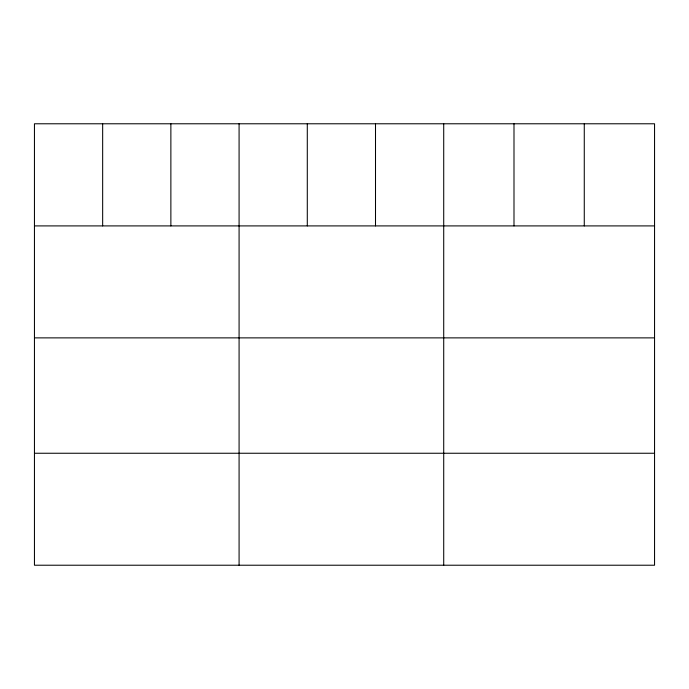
<?xml version="1.0" encoding="UTF-8"?>
<svg xmlns="http://www.w3.org/2000/svg" width="689" height="689" viewBox="0 0 689 689"><rect width="100%" height="100%" fill="white"/><g stroke="black" fill="none" stroke-linecap="round" stroke-linejoin="round"><path stroke-width="1.03" d="M654.55 225.906L654.55 565.221L34.45 565.221L34.45 123.779L654.55 123.779L654.55 225.906L34.45 225.906M34.45 337.877L654.55 337.877M34.45 453.25L654.55 453.25M584.272 123.779L584.272 225.906M513.994 123.779L513.994 225.906M443.716 123.779L443.716 565.221M375.505 123.779L375.505 225.906M307.294 123.779L307.294 225.906M239.083 123.779L239.083 565.221M170.872 123.779L170.872 225.906M102.661 123.779L102.661 225.906"/></g></svg>
